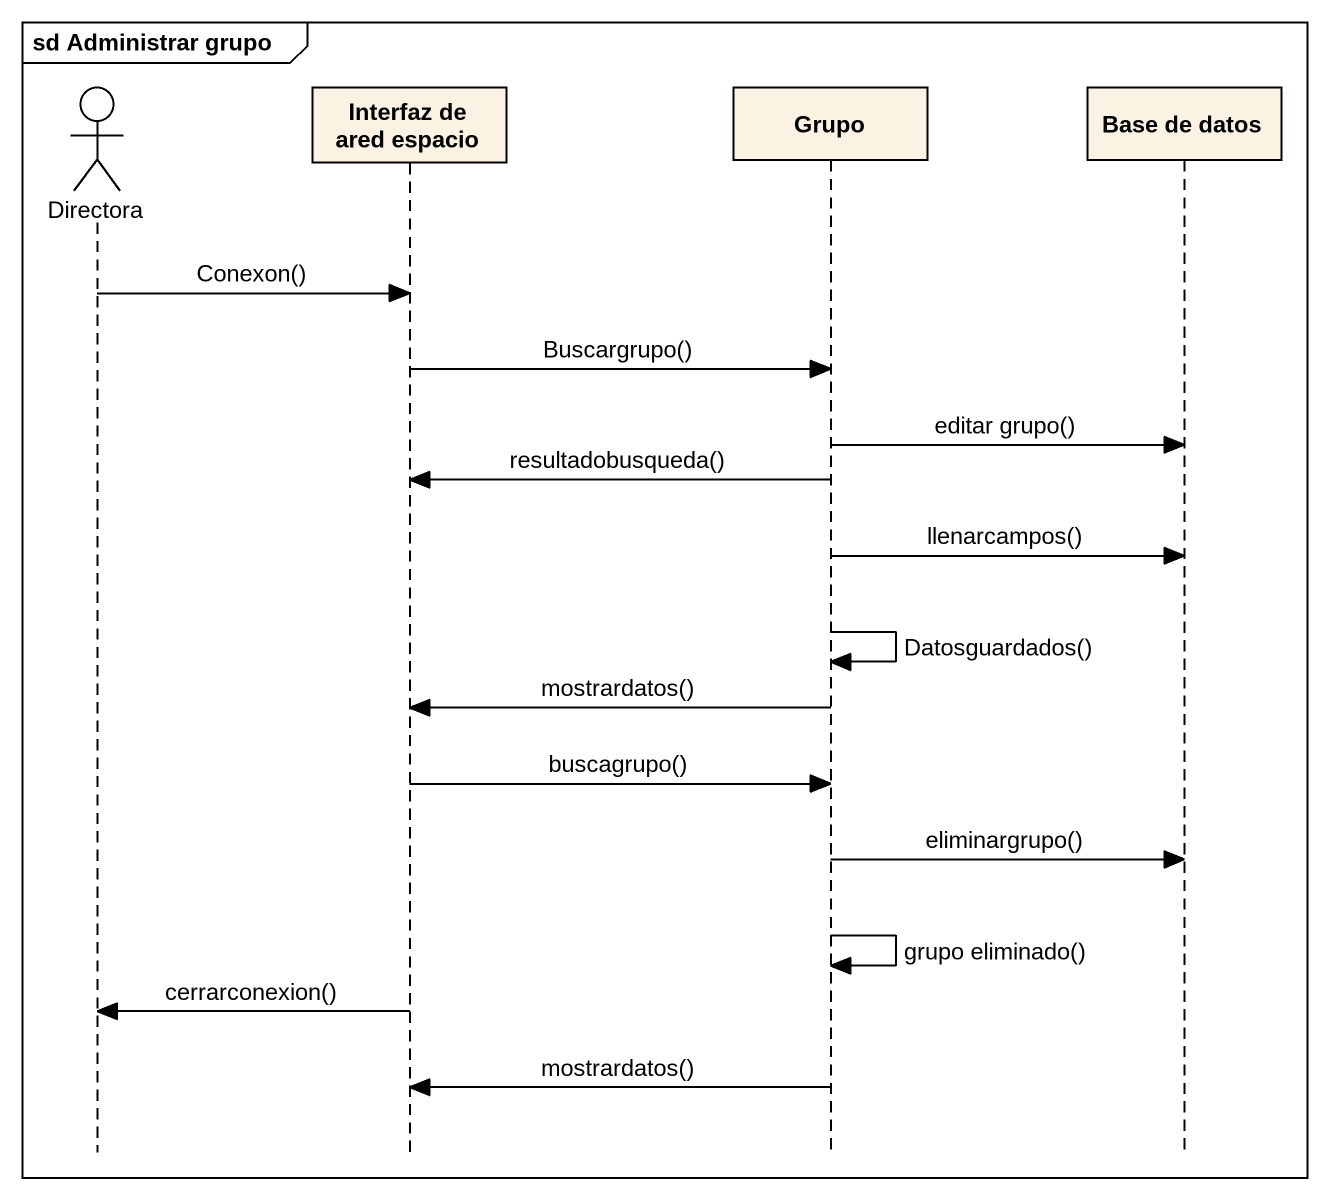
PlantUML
@startuml
mainframe sd Administrar grupo
hide footbox
actor Directora
participant "Interfaz de ared espacio" as Interfaz_de_ared_espacio
participant Grupo
participant "Base de datos" as Base_de_datos

Directora -> Interfaz_de_ared_espacio : Conexon()
Interfaz_de_ared_espacio -> Grupo : Buscargrupo()
Grupo -> Base_de_datos : editar grupo()
Grupo -> Interfaz_de_ared_espacio : resultadobusqueda()
Grupo -> Base_de_datos : llenarcampos()
Grupo -> Grupo : Datosguardados()
Grupo -> Interfaz_de_ared_espacio : mostrardatos()
Interfaz_de_ared_espacio -> Grupo : buscagrupo()
Grupo -> Base_de_datos : eliminargrupo()
Grupo -> Grupo : grupo eliminado()
Interfaz_de_ared_espacio -> Directora : cerrarconexion()
Grupo -> Interfaz_de_ared_espacio : mostrardatos()
@enduml
